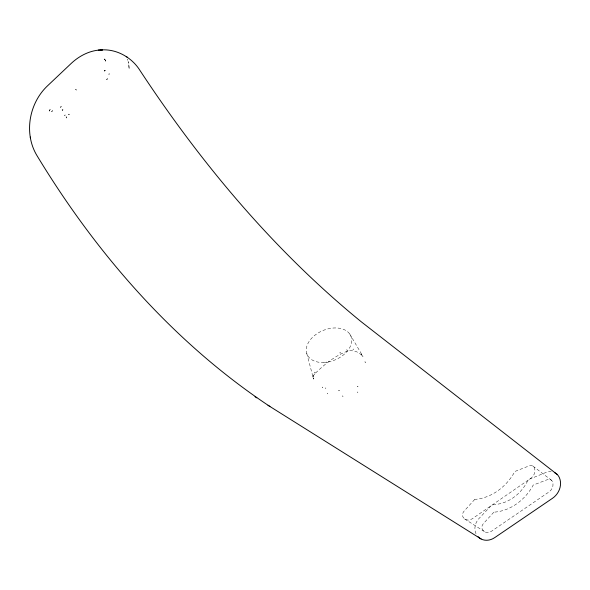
<?xml version="1.0" encoding="UTF-8"?>
<svg xmlns="http://www.w3.org/2000/svg" width="590" height="590" viewBox="0 0 590 590"><rect width="100%" height="100%" fill="white"/><g stroke="black" fill="none" stroke-linecap="round" stroke-linejoin="round"><path stroke-width="0.44" stroke-dasharray="2.95 2.21" d="M129.018 67.747L128.133 61.603L129.004 65.077L129.114 68.499L129.166 67.798M313.098 376.132L313.024 377.239L313.15 375.542L313.511 379.082L313.393 378.448M314.979 372.061L314.876 372.747L314.868 372.194M49.781 110.323L50.165 109.364L49.191 110.861L51.876 111.776L52.422 110.559L51.706 111.658L49.191 110.861L49.671 110.242M313.047 376.302L314.618 373.913L314.286 374.303C324.249 364.473 335.85 354.915 349.265 350.556L353.808 350.939L356.78 351.839L361.773 354.929L360.527 353.86L363.13 356.596M69.118 114.504L68.846 114.836L68.986 114.077L69.118 114.504L68.683 114.379M104.142 59.42L104.563 59.015L105.942 61.213L104.821 61.537L105.809 61.058L104.563 59.015L103.243 59.649L104.039 59.332M106.34 79.377L107.719 78.758L106.665 79.643L106.34 79.377L107.196 79.222L106.871 78.913M104.983 70.291L104.445 71.243L104.526 70.269L106.023 71.154L104.983 70.291L105.145 70.63M464.537 518.883L484.847 531.863M532.903 466.078L551.569 480.356M349.663 333.888L362.843 356.213M306.748 353.395L313.438 378.655M476.012 533.736A12.832 10.738 -60.2 0 1 478.815 518.699L491.168 505.667A6.387 5.347 -58.4 0 1 494.258 504.568A37.708 31.137 -54.4 0 0 527.18 481.824A6.453 5.48 -53.7 0 1 529.54 479.146L545.779 472.509A13.032 11.181 -52.5 0 1 551.171 471.72M66.161 116.746L66.264 117.978L66.161 116.746M338.903 390.329L338.852 390.846L339.346 390.366L338.903 390.329M326.617 362.031L326.543 362.518L326.617 362.031M128.959 70.594L128.959 70.594M357.842 392.003L357.747 392.439L357.842 392.003M61.124 106.266L60.711 107.52L61.124 106.266M109.091 73.757L108.781 74.48L109.401 74.133L109.091 73.757M353.285 349.044L353.056 349.472L353.285 349.044M325.864 387.962L325.643 388.323L325.864 387.962M327.516 393.412L327.538 393.847L327.516 393.412M62.201 110.094L62.356 110.514L62.105 109.828L63.064 109.821L62.201 110.094M65.18 115.021L64.73 115.662L64.48 115.234L65.18 115.021M474.714 499.442L464.057 511.154A4.926 4.049 -59.7 0 0 463.062 517.142A8.216 6.763 -59.4 0 0 472.369 518.699L530.794 478.328A8.334 7.021 -52.9 0 0 534.326 467.715A5.008 4.218 -52.6 0 0 529.223 465.849L514.849 471.484A46.617 37.79 -54.3 0 1 474.803 499.376L474.714 499.442M493.786 512.238L483.358 523.662A4.808 4.027 -60.2 0 0 482.428 529.532A8.024 6.719 -59.9 0 0 491.647 531.14L549.01 491.942A8.135 6.977 -52.9 0 0 552.417 481.543A4.89 4.196 -52.5 0 0 547.358 479.67L533.212 485.083A45.555 37.62 -54.4 0 1 493.874 512.172L493.786 512.238M76.317 90.064L75.653 89.26L76.317 90.064M327.059 361.803L327.059 361.803M330.931 358.949L330.931 358.949M357.813 386.244L357.503 386.457L358.019 386.634L357.813 386.244M340.187 352.628L339.81 352.864L340.268 353.093L340.187 352.628M346.787 349.855L347.112 350.202L346.787 349.855M343.004 396.259L342.525 395.971L343.004 396.259M127.58 60.114L127.278 59.59L127.58 60.114M322.546 387.092L322.656 387.601L322.546 387.092M365.328 362.481L364.989 361.81L365.328 362.481M323.099 362.503A23.733 15.886 -22.7 0 0 350.969 336.256A23.733 15.886 -22.7 0 0 312.936 336.927A23.733 15.886 -22.7 0 0 323.099 362.503"/><path stroke-width="0.89" d="M98.316 50.069L102.579 49.921C90.978 49.855 79.908 55.364 71.515 63.145L47.598 85.764C29.065 103.147 23.607 133.458 36.912 155.509C96.281 253.575 173.925 342.849 269.903 406.481L481.123 538.995M100.418 49.988C116.23 48.505 131.902 57.333 140.132 70.704C201.581 164.027 274.498 250.993 361.272 321.801L557.004 474.286M127.337 57.282L126.245 56.515M255.013 396.709L256.79 397.867M267.993 405.234L269.903 406.481M30.289 137.028L30.474 138.385M554.32 472.531A13.032 11.181 -52.5 0 1 559.276 477.435A16.277 13.954 -52.9 0 1 552.469 498.314L494.759 537.593A16.048 13.445 -59.9 0 1 478.129 536.76"/></g></svg>
